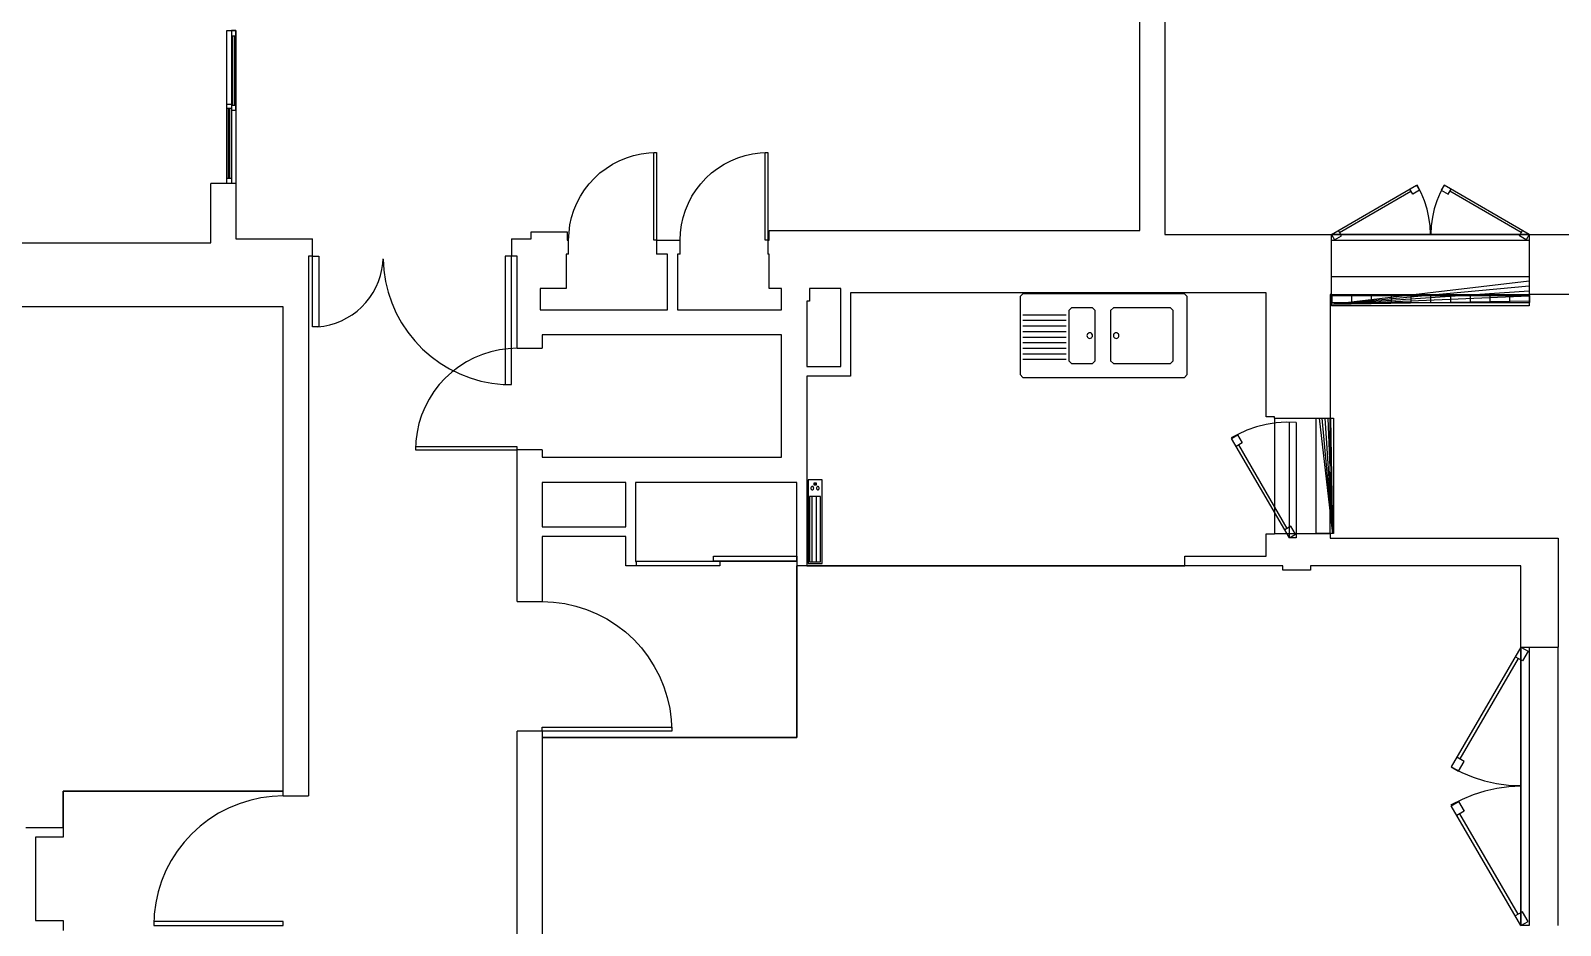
# Model space of a CAD drawing. Header units: millimetres. Extents: x -0.6 to 50, y -2.8 to 26.8.
# Drawn here: x 12.2 to 23.19, y 7.69 to 14.12 of the extents above; entities that cross this region are included whole.
import ezdxf
from ezdxf.enums import TextEntityAlignment as Align

# ---------------------------------------------------------------- set-up
doc = ezdxf.new("R2010")
doc.units = ezdxf.units.MM
for name, color, linetype in [('ABY_Equipement', 7, 'Continuous'), ('ABY_Ouverture', 124, 'Continuous'), ('ABY_Parois', 7, 'Continuous')]:
    doc.layers.add(name, color=color, linetype=linetype)

# ---------------------------------------------------------------- blocks, each defined once
blk = doc.blocks.new('OUV_ABY_D0_POR01')
for p, q in [((-41.3, 99.6), (-50, 100)), ((-50, 100), (-50, 100)), ((-50, 100), (-50, 0)), ((-47, 100), (-50, 100)), ((-47, 0), (-47, 100)), ((-32.6, 98.5), (-41.3, 99.6)), ((-24.1, 96.6), (-32.6, 98.5)), ((-15.8, 94), (-24.1, 96.6)), ((-7.7, 90.6), (-15.8, 94)), ((0, 86.6), (-7.7, 90.6)), ((7.4, 81.9), (0, 86.6)), ((14.3, 76.6), (7.4, 81.9)), ((20.7, 70.7), (14.3, 76.6)), ((26.6, 64.3), (20.7, 70.7)), ((31.9, 57.4), (26.6, 64.3)), ((36.6, 50), (31.9, 57.4)), ((40.6, 42.3), (36.6, 50)), ((44, 34.2), (40.6, 42.3)), ((46.6, 25.9), (44, 34.2)), ((48.5, 17.4), (46.6, 25.9)), ((49.6, 8.7), (48.5, 17.4)), ((-50, 0), (-47, 0)), ((50, 0), (49.6, 8.7))]:
    blk.add_line(p, q)
at = {"flags": 1}
for tag, p in [('DATE_ETAT_EQU', (0, -3.7)), ('DATE_ETAT_VOL', (0, -4.4)), ('DATE_ETAT', (0, -3)), ('ETAT_EQU', (0, -3.4)), ('ETAT_VOL', (0, -4)), ('ETAT', (0, -2.8))]:
    blk.add_attdef(tag, text='', height=0.25, rotation=360, dxfattribs=at).set_placement(p, align=Align.MIDDLE_CENTER)
at = {"color": 0, "linetype": 'ByBlock', "lineweight": -2}
for tag, flags, p in [('NUMCOMP_OUV', 1, (0, -1.9)), ('NUMCOMP_EQU', 1, (0, -2.2)), ('NUMCOMP_VOL', 1, (0, -2.5)), ('OUVERTURE', 13, (0, -0.8)), ('LARGEUR', 5, (0, -1.4)), ('HAUTEUR', 5, (0, -1.6)), ('ALLEGE', 5, (0, -1.1)), ('VOLET', 1, (0, -0.6)), ('SSSC', 1, (0, -0.3))]:
    blk.add_attdef(tag, text='', height=0.25, dxfattribs=dict(at, flags=flags)).set_placement(p, align=Align.MIDDLE)
at = {"flags": 1}
blk.add_attdef('TYPEPORTE', (-1.1, -4.9), '', height=0.25, dxfattribs=at)
blk = doc.blocks.new('OUV_ABY_D4_PPL03')
for p, q in [((-50, 0), (-50, -3)), ((2, 0), (-50, 0)), ((2, -3), (2, 0)), ((-50, -3), (50, -3)), ((-50, -3), (2, -3)), ((50, -3), (-2, -3)), ((-2, -3), (-2, -6)), ((-2, -6), (50, -6)), ((50, -3), (50, -6)), ((50, -6), (50, -3))]:
    blk.add_line(p, q)
at = {"flags": 1}
for tag, p in [('DATE_ETAT_EQU', (0, -3.71)), ('DATE_ETAT_VOL', (0, -4.37)), ('DATE_ETAT', (0, -3.05)), ('ETAT_EQU', (0, -3.38)), ('ETAT_VOL', (0, -4.04)), ('ETAT', (0, -2.77))]:
    blk.add_attdef(tag, text='', height=0.25, rotation=360, dxfattribs=at).set_placement(p, align=Align.MIDDLE_CENTER)
at = {"color": 0, "linetype": 'ByBlock', "lineweight": -2}
for tag, flags, p in [('NUMCOMP_OUV', 1, (0, -1.93)), ('NUMCOMP_EQU', 1, (0, -2.21)), ('NUMCOMP_VOL', 1, (0, -2.48)), ('OUVERTURE', 13, (0, -0.83)), ('LARGEUR', 5, (0, -1.37)), ('HAUTEUR', 5, (0, -1.64)), ('ALLEGE', 5, (0, -1.1)), ('VOLET', 1, (0, -0.56)), ('SSSC', 1, (0, -0.29))]:
    blk.add_attdef(tag, text='', height=0.25, dxfattribs=dict(at, flags=flags)).set_placement(p, align=Align.MIDDLE)
at = {"flags": 1}
blk.add_attdef('TYPEPORTE', (-1.12, -4.91), '', height=0.25, dxfattribs=at)
blk = doc.blocks.new('OUV_ABY_D4_PPL01')
for p, q in [((-41.3, 99.6), (-50, 100)), ((-50, 100), (-50, 100)), ((-50, 100), (-50, 0)), ((-47, 100), (-50, 100)), ((-47, 0), (-47, 100)), ((-32.6, 98.5), (-41.3, 99.6)), ((-24.1, 96.6), (-32.6, 98.5)), ((-15.8, 94), (-24.1, 96.6)), ((-7.7, 90.6), (-15.8, 94)), ((0, 86.6), (-7.7, 90.6)), ((7.4, 81.9), (0, 86.6)), ((14.3, 76.6), (7.4, 81.9)), ((20.7, 70.7), (14.3, 76.6)), ((26.6, 64.3), (20.7, 70.7)), ((31.9, 57.4), (26.6, 64.3)), ((36.6, 50), (31.9, 57.4)), ((40.6, 42.3), (36.6, 50)), ((44, 34.2), (40.6, 42.3)), ((46.6, 25.9), (44, 34.2)), ((48.5, 17.4), (46.6, 25.9)), ((-50, 0), (-47, 0)), ((49.6, 8.7), (48.5, 17.4)), ((50, 0), (49.6, 8.7))]:
    blk.add_line(p, q)
at = {"flags": 1}
for tag, p in [('DATE_ETAT_EQU', (0, -3.7)), ('DATE_ETAT_VOL', (0, -4.4)), ('DATE_ETAT', (0, -3)), ('ETAT_EQU', (0, -3.4)), ('ETAT_VOL', (0, -4)), ('ETAT', (0, -2.8))]:
    blk.add_attdef(tag, text='', height=0.25, rotation=360, dxfattribs=at).set_placement(p, align=Align.MIDDLE_CENTER)
at = {"color": 0, "linetype": 'ByBlock', "lineweight": -2}
for tag, flags, p in [('NUMCOMP_OUV', 1, (0, -1.9)), ('NUMCOMP_EQU', 1, (0, -2.2)), ('NUMCOMP_VOL', 1, (0, -2.5)), ('OUVERTURE', 13, (0, -0.8)), ('LARGEUR', 5, (0, -1.4)), ('HAUTEUR', 5, (0, -1.6)), ('ALLEGE', 5, (0, -1.1)), ('VOLET', 1, (0, -0.6)), ('SSSC', 1, (0, -0.3))]:
    blk.add_attdef(tag, text='', height=0.25, dxfattribs=dict(at, flags=flags)).set_placement(p, align=Align.MIDDLE)
at = {"flags": 1}
blk.add_attdef('TYPEPORTE', (-1.1, -4.9), '', height=0.25, dxfattribs=at)
blk = doc.blocks.new('OUV_ABY_D0_POR03')
for p, q in [((-5.8, 7.99), (-6.2, 7.99)), ((-6.2, 7.99), (-6.2, 0)), ((-5.68, 7.98), (-5.82, 7.99)), ((-5.8, 0), (-5.8, 7.99)), ((-4.98, 7.91), (-5.68, 7.98)), ((-4.3, 7.77), (-4.98, 7.91)), ((-3.63, 7.58), (-4.3, 7.77)), ((-2.98, 7.32), (-3.63, 7.58)), ((-2.35, 7.01), (-2.98, 7.32)), ((-1.75, 6.65), (-2.35, 7.01)), ((-1.19, 6.24), (-1.75, 6.65)), ((-0.67, 5.78), (-1.19, 6.24)), ((-0.18, 5.27), (-0.67, 5.78)), ((0.25, 4.73), (-0.18, 5.27)), ((0.64, 4.15), (0.25, 4.73)), ((0.98, 3.54), (0.64, 4.15)), ((4.05, 3.84), (3.72, 3.64)), ((4.39, 4.02), (4.05, 3.84)), ((4.75, 4.16), (4.39, 4.02)), ((5.12, 4.27), (4.75, 4.16)), ((5.49, 4.35), (5.12, 4.27)), ((5.87, 4.39), (5.49, 4.35)), ((5.8, 4.39), (6.2, 4.39)), ((5.8, 0), (5.8, 4.39)), ((6.2, 4.39), (6.2, 0)), ((1.26, 2.9), (0.98, 3.54)), ((1.48, 2.24), (1.26, 2.9)), ((2.86, 2.88), (2.63, 2.57)), ((3.13, 3.16), (2.86, 2.88)), ((3.41, 3.41), (3.13, 3.16)), ((3.72, 3.64), (3.41, 3.41)), ((1.65, 1.56), (1.48, 2.24)), ((2.23, 1.91), (2.08, 1.56)), ((2.41, 2.25), (2.23, 1.91)), ((2.63, 2.57), (2.41, 2.25)), ((1.75, 0.87), (1.65, 1.56)), ((1.96, 1.2), (1.87, 0.82)), ((2.08, 1.56), (1.96, 1.2)), ((-6.2, 0), (-5.8, 0)), ((1.8, 0.17), (1.75, 0.87)), ((1.82, 0.44), (1.8, 0.15)), ((1.87, 0.82), (1.82, 0.44)), ((6.2, 0), (5.8, 0))]:
    blk.add_line(p, q)
at = {"color": 0, "linetype": 'ByBlock', "lineweight": -2}
for tag, flags, p in [('OUVERTURE', 13, (0, -0.829)), ('VOLET', 1, (0, -0.559)), ('SSSC', 1, (0, -0.289)), ('NUMCOMP_OUV', 1, (0, -1.929)), ('LARGEUR', 5, (0, -1.369)), ('HAUTEUR', 5, (0, -1.639)), ('ALLEGE', 5, (0, -1.099)), ('NUMCOMP_EQU', 1, (0, -2.213)), ('NUMCOMP_VOL', 1, (0, -2.484))]:
    blk.add_attdef(tag, text='', height=0.25, dxfattribs=dict(at, flags=flags)).set_placement(p, align=Align.MIDDLE)
at = {"flags": 1}
for tag, p in [('ETAT', (0, -2.772)), ('DATE_ETAT_EQU', (0, -3.707)), ('DATE_ETAT', (0, -3.045)), ('ETAT_EQU', (0, -3.376)), ('DATE_ETAT_VOL', (0, -4.368)), ('ETAT_VOL', (0, -4.037))]:
    blk.add_attdef(tag, text='', height=0.25, rotation=360, dxfattribs=at).set_placement(p, align=Align.MIDDLE_CENTER)
blk.add_attdef('TYPEPORTE', (-1.116, -4.909), '', height=0.25, dxfattribs=at)
blk = doc.blocks.new('OUV_ABY_OUV_3')
for p, q in [((-50, 0), (50, 0)), ((-50, -6), (-50, 0)), ((-50, 0), (-50, -3)), ((-49.5, 0), (-50, 0)), ((-46.5, 0), (-49.5, 0)), ((-46.5, -3), (-46.5, 0)), ((-1, 0), (-1, -3)), ((2, 0), (-1, 0)), ((2, -3), (2, 0)), ((50, 0), (50, -3)), ((-50, -3), (50, -3)), ((-50, -6), (-50, -3)), ((-50, -3), (-46.5, -3)), ((50, -6), (-50, -6)), ((-46.5, -1), (-1, -1)), ((-46.5, -2), (-46.5, -1)), ((-1, -2), (-46.5, -2)), ((-2, -6), (-2, -3)), ((-2, -3), (1, -3)), ((1, -6), (-2, -6)), ((-1, -1), (-1, -2)), ((-1, -3), (2, -3)), ((1, -3), (1, -6)), ((46.5, -4), (1, -4)), ((1, -4), (1, -5)), ((1, -5), (46.5, -5)), ((46.5, -6), (46.5, -3)), ((46.5, -3), (49.5, -3)), ((46.5, -5), (46.5, -4)), ((50, -6), (46.5, -6)), ((49.5, -3), (50, -3)), ((50, -3), (50, -6)), ((50, -3), (50, -6))]:
    blk.add_line(p, q)
at = {"flags": 1}
for tag, p in [('DATE_ETAT_EQU', (0, -3.71)), ('DATE_ETAT_VOL', (0, -4.37)), ('DATE_ETAT', (0, -3.05)), ('ETAT_EQU', (0, -3.38)), ('ETAT_VOL', (0, -4.04)), ('ETAT', (0, -2.77))]:
    blk.add_attdef(tag, text='', height=0.25, rotation=360, dxfattribs=at).set_placement(p, align=Align.MIDDLE_CENTER)
at = {"color": 0, "linetype": 'ByBlock', "lineweight": -2}
for tag, flags, p in [('NUMCOMP_OUV', 1, (0, -1.93)), ('NUMCOMP_EQU', 1, (0, -2.21)), ('NUMCOMP_VOL', 1, (0, -2.48)), ('OUVERTURE', 13, (0, -0.83)), ('LARGEUR', 5, (0, -1.37)), ('HAUTEUR', 5, (0, -1.64)), ('ALLEGE', 5, (0, -1.1)), ('VOLET', 1, (0, -0.56)), ('SSSC', 1, (0, -0.29))]:
    blk.add_attdef(tag, text='', height=0.25, dxfattribs=dict(at, flags=flags)).set_placement(p, align=Align.MIDDLE)
at = {"flags": 1}
blk.add_attdef('TYPEPORTE', (-1.12, -4.91), '', height=0.25, dxfattribs=at)
blk = doc.blocks.new('OUV_ABY_B1_FEN02')
for p, q in [((-50, 0), (-7, 25)), ((-8.96, 20.4), (-10.46, 23)), ((-5.5, 22.4), (-8.96, 20.4)), ((-7, 25), (-5.5, 22.4)), ((-6.7, 25), (-6.77, 25.13)), ((-4.68, 21.13), (-6.7, 25)), ((7, 25), (4.98, 21.16)), ((7, 25), (5.5, 22.4)), ((5.5, 22.4), (8.96, 20.4)), ((50, 0), (7, 25)), ((8.96, 20.4), (10.46, 23)), ((-45.97, 1.02), (-9.82, 21.89)), ((-3.02, 17.1), (-4.68, 21.13)), ((-1.7, 12.94), (-3.02, 17.1)), ((3.31, 17.15), (1.99, 13.02)), ((4.98, 21.16), (3.31, 17.15)), ((45.97, 1.02), (9.82, 21.89)), ((-0.76, 8.68), (-1.7, 12.94)), ((1.99, 13.02), (1.04, 8.79)), ((-0.19, 4.36), (-0.76, 8.68)), ((1.04, 8.79), (0.46, 4.49)), ((-50, 0), (50, 0)), ((-50, -3), (-50, 0)), ((-50, 0), (-48.5, -2.6)), ((-45.04, -0.6), (-46.55, 2.01)), ((0, 0), (-0.19, 4.36)), ((0.46, 4.49), (0.26, 0.15)), ((0.26, 0.15), (0.26, 0)), ((45.04, -0.6), (46.55, 2.01)), ((50, 0), (48.5, -2.6)), ((50, 0), (50, -3)), ((50, -3), (-50, -3)), ((-48.5, -2.6), (-45.04, -0.6)), ((48.5, -2.6), (45.04, -0.6))]:
    blk.add_line(p, q)
at = {"flags": 1}
for tag, p in [('DATE_ETAT_EQU', (0, -3.71)), ('DATE_ETAT_VOL', (0, -4.37)), ('DATE_ETAT', (0, -3.05)), ('ETAT_EQU', (0, -3.38)), ('ETAT_VOL', (0, -4.04)), ('ETAT', (0, -2.77))]:
    blk.add_attdef(tag, text='', height=0.25, rotation=360, dxfattribs=at).set_placement(p, align=Align.MIDDLE_CENTER)
at = {"color": 0, "linetype": 'ByBlock', "lineweight": -2}
for tag, flags, p in [('NUMCOMP_OUV', 1, (0, -1.93)), ('NUMCOMP_EQU', 1, (0, -2.21)), ('NUMCOMP_VOL', 1, (0, -2.48)), ('OUVERTURE', 13, (0, -0.83)), ('LARGEUR', 5, (0, -1.37)), ('HAUTEUR', 5, (0, -1.64)), ('ALLEGE', 5, (0, -1.1)), ('VOLET', 1, (0, -0.56)), ('SSSC', 1, (0, -0.29))]:
    blk.add_attdef(tag, text='', height=0.25, dxfattribs=dict(at, flags=flags)).set_placement(p, align=Align.MIDDLE)
at = {"flags": 1}
blk.add_attdef('TYPEPORTE', (-1.12, -4.91), '', height=0.25, dxfattribs=at)
blk = doc.blocks.new('OUV_ABY_B1_FEN01')
for p, q in [((-26.74, -6.46), (16.26, 18.54)), ((-22.71, -5.44), (13.44, 15.43)), ((14.3, 13.95), (12.8, 16.54)), ((17.76, 15.95), (14.3, 13.95)), ((16.26, 18.54), (17.76, 15.95)), ((17.98, 15.9), (16.49, 18.67)), ((19.76, 11.92), (17.98, 15.9)), ((21.19, 7.79), (19.76, 11.92)), ((22.25, 3.56), (21.19, 7.79)), ((22.93, -0.74), (22.25, 3.56)), ((-26.74, -6.46), (23.26, -6.46)), ((-26.74, -6.46), (-25.24, -9.05)), ((-26.74, -9.46), (-26.74, -6.46)), ((-21.78, -7.05), (-23.29, -4.45)), ((23.24, -5.1), (22.93, -0.74)), ((23.17, -9.46), (23.24, -5.1)), ((23.17, -9.46), (-26.74, -9.46)), ((-25.24, -9.05), (-21.78, -7.05))]:
    blk.add_line(p, q)
at = {"flags": 1}
for tag, p in [('DATE_ETAT_EQU', (0, -3.71)), ('DATE_ETAT_VOL', (0, -4.37)), ('DATE_ETAT', (0, -3.05)), ('ETAT_EQU', (0, -3.38)), ('ETAT_VOL', (0, -4.04)), ('ETAT', (0, -2.77))]:
    blk.add_attdef(tag, text='', height=0.25, rotation=360, dxfattribs=at).set_placement(p, align=Align.MIDDLE_CENTER)
at = {"color": 0, "linetype": 'ByBlock', "lineweight": -2}
for tag, flags, p in [('NUMCOMP_OUV', 1, (0, -1.93)), ('NUMCOMP_EQU', 1, (0, -2.21)), ('NUMCOMP_VOL', 1, (0, -2.48)), ('OUVERTURE', 13, (0, -0.83)), ('LARGEUR', 5, (0, -1.37)), ('HAUTEUR', 5, (0, -1.64)), ('ALLEGE', 5, (0, -1.1)), ('VOLET', 1, (0, -0.56)), ('SSSC', 1, (0, -0.29))]:
    blk.add_attdef(tag, text='', height=0.25, dxfattribs=dict(at, flags=flags)).set_placement(p, align=Align.MIDDLE)
at = {"flags": 1}
blk.add_attdef('TYPEPORTE', (-1.12, -4.91), '', height=0.25, dxfattribs=at)
blk = doc.blocks.new('VOL_ABY_B3_VOL01')
for p, q in [((-50, -15), (-50, 0)), ((-50, 0), (50, 0)), ((50, 0), (50, -12)), ((50, -2.5), (-50.1, -14.22)), ((50, -2.5), (-50.1, -14.22)), ((50, -5), (-50.08, -14.22)), ((50, -5), (-50.08, -14.22)), ((50, -7.5), (-50.06, -14.22)), ((50, -7.5), (-50.06, -14.22)), ((50, -10), (-50.04, -14.22)), ((50, -10), (-50.04, -14.22)), ((50, -12.5), (-50.02, -14.22)), ((50, -12.5), (-50.02, -14.22)), ((-50, -15), (-50, -12)), ((50, -15), (-50, -15)), ((50, -12), (50, -15))]:
    blk.add_line(p, q)
at = {"color": 0, "linetype": 'ByBlock', "lineweight": -2}
for tag, flags, p in [('PROFONDEUR', 5, (0, -1.07)), ('ANNEE_REN', 1, (0, -3.01)), ('NUMCOMP', 9, (0, -2.71)), ('ALTITUDE', 13, (0, -0.53)), ('LARGEUR', 5, (0, -0.8)), ('HAUTEUR', 5, (0, -1.34)), ('EQMUR', 9, (0, -1.88)), ('EQOUV', 9, (0, -2.16)), ('EQFAC', 9, (0, -1.61)), ('SSSC', 5, (0, -0.26)), ('QTE', 9, (0, -2.44))]:
    blk.add_attdef(tag, text='', height=0.25, dxfattribs=dict(at, flags=flags)).set_placement(p, align=Align.MIDDLE)
for tag, flags, p in [('DATE_ETAT', 1, (0, -3.57)), ('DUREE_VIE', 9, (-0.02, -3.87)), ('ETAT', 9, (0, -3.3))]:
    blk.add_attdef(tag, text='', height=0.25, rotation=360, dxfattribs=dict(flags=flags)).set_placement(p, align=Align.MIDDLE_CENTER)
blk = doc.blocks.new('EQU_ABY_I0_EVI01')
for p, q in [((-58, 30), (-60, 28)), ((-60, 28), (-60, -28)), ((58, 30), (-58, 30)), ((58, 30), (60, 28)), ((60, -28), (60, 28)), ((-58, 15), (-27, 15)), ((-58, 11), (-27, 11)), ((-23, 20), (-25, 18)), ((-25, 18), (-25, -18)), ((-8, 20), (-23, 20)), ((-6, 18), (-8, 20)), ((-6, -18), (-6, 18)), ((7, 20), (5, 18)), ((5, 18), (5, -18)), ((48, 20), (7, 20)), ((50, 18), (48, 20)), ((50, -18), (50, 18)), ((-58, 7), (-27, 7)), ((-58, 3), (-27, 3)), ((-11.9, 0.6), (-12, 0)), ((-12, 0), (-11.9, -0.6)), ((-11.6, 1.2), (-11.9, 0.6)), ((-11.2, 1.6), (-11.6, 1.2)), ((-10.6, 1.9), (-11.2, 1.6)), ((-10, 2), (-10.6, 1.9)), ((-9.4, 1.9), (-10, 2)), ((-8.8, 1.6), (-9.4, 1.9)), ((-8.4, 1.2), (-8.8, 1.6)), ((-8.1, 0.6), (-8.4, 1.2)), ((-8, 0), (-8.1, 0.6)), ((-8.1, -0.6), (-8, 0)), ((-8, 0), (-8, 0)), ((7.1, 0.6), (7, 0)), ((7, 0), (7.1, -0.6)), ((7.4, 1.2), (7.1, 0.6)), ((7.8, 1.6), (7.4, 1.2)), ((8.4, 1.9), (7.8, 1.6)), ((9, 2), (8.4, 1.9)), ((9.6, 1.9), (9, 2)), ((10.2, 1.6), (9.6, 1.9)), ((10.6, 1.2), (10.2, 1.6)), ((10.9, 0.6), (10.6, 1.2)), ((11, 0), (10.9, 0.6)), ((10.9, -0.6), (11, 0)), ((11, 0), (11, 0)), ((-58, -1), (-27, -1)), ((-58, -5), (-27, -5)), ((-58, -9), (-27, -9)), ((-11.9, -0.6), (-11.6, -1.2)), ((-11.6, -1.2), (-11.2, -1.6)), ((-11.2, -1.6), (-10.6, -1.9)), ((-10.6, -1.9), (-10, -2)), ((-10, -2), (-9.4, -1.9)), ((-9.4, -1.9), (-8.8, -1.6)), ((-8.8, -1.6), (-8.4, -1.2)), ((-8.4, -1.2), (-8.1, -0.6)), ((7.1, -0.6), (7.4, -1.2)), ((7.4, -1.2), (7.8, -1.6)), ((7.8, -1.6), (8.4, -1.9)), ((8.4, -1.9), (9, -2)), ((9, -2), (9.6, -1.9)), ((9.6, -1.9), (10.2, -1.6)), ((10.2, -1.6), (10.6, -1.2)), ((10.6, -1.2), (10.9, -0.6)), ((-58, -13), (-27, -13)), ((-58, -17), (-27, -17)), ((-25, -18), (-23, -20)), ((-23, -20), (-8, -20)), ((-8, -20), (-6, -18)), ((5, -18), (7, -20)), ((7, -20), (48, -20)), ((48, -20), (50, -18)), ((-60, -28), (-58, -30)), ((-58, -30), (58, -30)), ((58, -30), (60, -28))]:
    blk.add_line(p, q)
at = {"color": 0, "linetype": 'ByBlock', "lineweight": -2}
for tag, flags, p in [('PROFONDEUR', 5, (0, -1.1)), ('ANNEE_REN', 1, (0, -3)), ('NUMCOMP', 9, (0, -2.7)), ('ALTITUDE', 13, (0, -0.5)), ('LARGEUR', 5, (0, -0.8)), ('HAUTEUR', 5, (0, -1.3)), ('EQMUR', 9, (0, -1.9)), ('EQOUV', 9, (0, -2.2)), ('EQFAC', 9, (0, -1.6)), ('SSSC', 5, (0, -0.3)), ('QTE', 9, (0, -2.4))]:
    blk.add_attdef(tag, text='', height=0.25, dxfattribs=dict(at, flags=flags)).set_placement(p, align=Align.MIDDLE)
for tag, flags, p in [('DATE_ETAT', 1, (0, -3.6)), ('DUREE_VIE', 9, (0, -3.9)), ('ETAT', 9, (0, -3.3))]:
    blk.add_attdef(tag, text='', height=0.25, rotation=360, dxfattribs=dict(flags=flags)).set_placement(p, align=Align.MIDDLE_CENTER)
blk = doc.blocks.new('EQU_ABY_J0_GCT02')
for p, q in [((50, 20), (-50, 20)), ((-50, 20), (-50, 0)), ((50, 0), (50, 20)), ((-50, 0), (50, 0)), ((-44, 12), (-46, 12)), ((-46, 12), (-46, 8)), ((-46, 10), (-44, 10)), ((-46, 8), (-44, 8)), ((-44, 8), (-44, 12)), ((-41.9, 14.6), (-42, 14)), ((-42, 14), (-41.9, 13.4)), ((-41.9, 6.6), (-42, 6)), ((-42, 6), (-41.9, 5.4)), ((-41.6, 15.2), (-41.9, 14.6)), ((-41.9, 13.4), (-41.6, 12.8)), ((-41.6, 7.2), (-41.9, 6.6)), ((-41.9, 5.4), (-41.6, 4.8)), ((-41.2, 15.6), (-41.6, 15.2)), ((-41.6, 12.8), (-41.2, 12.4)), ((-41.2, 7.6), (-41.6, 7.2)), ((-41.6, 4.8), (-41.2, 4.4)), ((-40.6, 15.9), (-41.2, 15.6)), ((-41.2, 12.4), (-40.6, 12.1)), ((-40.6, 7.9), (-41.2, 7.6)), ((-41.2, 4.4), (-40.6, 4.1)), ((-40, 16), (-40.6, 15.9)), ((-40.6, 12.1), (-40, 12)), ((-40, 8), (-40.6, 7.9)), ((-40.6, 4.1), (-40, 4)), ((-39.4, 15.9), (-40, 16)), ((-40, 12), (-39.4, 12.1)), ((-39.4, 7.9), (-40, 8)), ((-40, 4), (-39.4, 4.1)), ((-38.8, 15.6), (-39.4, 15.9)), ((-39.4, 12.1), (-38.8, 12.4)), ((-38.8, 7.6), (-39.4, 7.9)), ((-39.4, 4.1), (-38.8, 4.4)), ((-38.4, 15.2), (-38.8, 15.6)), ((-38.8, 12.4), (-38.4, 12.8)), ((-38.4, 7.2), (-38.8, 7.6)), ((-38.8, 4.4), (-38.4, 4.8)), ((-38.1, 14.6), (-38.4, 15.2)), ((-38.4, 12.8), (-38.1, 13.4)), ((-38.1, 6.6), (-38.4, 7.2)), ((-38.4, 4.8), (-38.1, 5.4)), ((-38, 14), (-38.1, 14.6)), ((-38.1, 13.4), (-38, 14)), ((-38, 6), (-38.1, 6.6)), ((-38.1, 5.4), (-38, 6)), ((-38, 14), (-38, 14)), ((-38, 6), (-38, 6)), ((-30, 18), (-30, 2)), ((48, 18), (-30, 18)), ((48, 12), (-30, 12)), ((48, 6), (-30, 6)), ((-30, 2), (48, 2)), ((48, 2), (48, 18)), ((48, 9), (48, 9)), ((48, 9), (48, 9))]:
    blk.add_line(p, q)
at = {"color": 0, "linetype": 'ByBlock', "lineweight": -2}
for tag, flags, p in [('PROFONDEUR', 5, (0, -1.1)), ('ANNEE_REN', 1, (0, -3)), ('NUMCOMP', 9, (0, -2.7)), ('ALTITUDE', 13, (0, -0.5)), ('LARGEUR', 5, (0, -0.8)), ('HAUTEUR', 5, (0, -1.3)), ('EQMUR', 9, (0, -1.9)), ('EQOUV', 9, (0, -2.2)), ('EQFAC', 9, (0, -1.6)), ('SSSC', 5, (0, -0.3)), ('QTE', 9, (0, -2.4))]:
    blk.add_attdef(tag, text='', height=0.25, dxfattribs=dict(at, flags=flags)).set_placement(p, align=Align.MIDDLE)
for tag, flags, p in [('DATE_ETAT', 1, (0, -3.6)), ('DUREE_VIE', 9, (0, -3.9)), ('ETAT', 9, (0, -3.3))]:
    blk.add_attdef(tag, text='', height=0.25, rotation=360, dxfattribs=dict(flags=flags)).set_placement(p, align=Align.MIDDLE_CENTER)
blk = doc.blocks.new('EQU_ABY_C2_ELF02')
for p, q in [((-9.98, 0.48), (10.02, 0.48)), ((-9.98, 0.48), (-9.98, -0.52)), ((-7.98, 0.48), (-7.98, -0.52)), ((-5.98, 0.48), (-5.98, -0.52)), ((-3.98, 0.48), (-3.98, -0.52)), ((-1.98, 0.48), (-1.98, -0.52)), ((0.02, 0.48), (0.02, -0.52)), ((2.02, 0.48), (2.02, -0.52)), ((4.02, 0.48), (4.02, -0.52)), ((6.02, 0.48), (6.02, -0.52)), ((8.02, 0.48), (8.02, -0.52)), ((10.02, 0.48), (10.02, -0.52)), ((-9.98, -0.52), (10.02, -0.52))]:
    blk.add_line(p, q)
at = {"color": 0, "linetype": 'ByBlock', "lineweight": -2}
for tag, flags, p in [('PROFONDEUR', 5, (0, -1.07)), ('ALTITUDE', 13, (0, -0.53)), ('LARGEUR', 5, (0, -0.8)), ('HAUTEUR', 5, (0, -1.34)), ('EQFAC', 9, (0, -1.61)), ('SSSC', 5, (0, -0.26)), ('ANNEE_REN', 1, (0, -3.01)), ('NUMCOMP', 9, (0, -2.71)), ('EQMUR', 9, (0, -1.88)), ('EQOUV', 9, (0, -2.16)), ('QTE', 9, (0, -2.44))]:
    blk.add_attdef(tag, text='', height=0.25, dxfattribs=dict(at, flags=flags)).set_placement(p, align=Align.MIDDLE)
for tag, flags, p in [('DATE_ETAT', 1, (0, -3.57)), ('DUREE_VIE', 9, (-0.02, -3.87)), ('ETAT', 9, (0, -3.3))]:
    blk.add_attdef(tag, text='', height=0.25, rotation=360, dxfattribs=dict(flags=flags)).set_placement(p, align=Align.MIDDLE_CENTER)

msp = doc.modelspace()

# ---------------------------------------------------------------- linework, layer by layer
at = {"layer": 'ABY_Ouverture'}
for p, q in [((13.68, 13.016, 3.25), (13.5, 13.016, 3.25)), ((22.97, 12.65, 4.03), (21.55, 12.65, 4.03)), ((21.55, 12.22, 4.03), (21.55, 12.65, 4.03)), ((22.97, 12.65, 4.03), (22.97, 12.22, 4.03)), ((14.229, 12.494, 3.25), (14.229, 12.62, 3.25)), ((15.659, 12.62, 3.25), (15.659, 12.494, 3.25)), ((16.07, 12.51, 3.25), (16.07, 12.61, 3.25)), ((16.7, 12.61, 3.25), (16.7, 12.51, 3.25)), ((16.871, 12.51, 3.25), (16.871, 12.61, 3.25)), ((17.501, 12.61, 3.25), (17.501, 12.51, 3.25)), ((21.55, 12.22, 4.03), (22.97, 12.22, 4.03)), ((15.7, 11.833, 3.25), (15.88, 11.833, 3.25)), ((21.14, 11.331, 4.35), (21.14, 10.501, 4.35)), ((21.14, 11.331, 4.35), (21.54, 11.331, 4.35)), ((21.54, 10.501, 4.35), (21.54, 11.331, 4.35)), ((15.88, 11.103, 3.25), (15.7, 11.103, 3.25)), ((21.54, 10.501, 4.35), (21.14, 10.501, 4.35)), ((16.558, 10.27, 3.25), (16.558, 10.301, 3.25)), ((17.708, 10.301, 3.25), (17.708, 10.27, 3.25)), ((15.7, 10.013, 3.25), (15.88, 10.013, 3.25)), ((22.91, 9.686, 3.88), (22.91, 7.686, 3.88)), ((22.91, 9.686, 3.88), (23.178, 9.686, 3.88)), ((23.178, 7.686, 3.88), (23.178, 9.686, 3.88)), ((15.88, 9.083, 3.25), (15.7, 9.083, 3.25)), ((14.02, 8.617, 3.25), (14.2, 8.617, 3.25))]:
    msp.add_line(p, q, dxfattribs=at)
at = {"layer": 'ABY_Parois'}
for p, q in [((20.173, 12.68, 3.25), (20.173, 18.204, 3.25)), ((20.353, 14.944, 3.25), (20.353, 12.65, 3.25)), ((13.5, 12.59, 3.25), (13.5, 13.016, 3.25)), ((13.68, 13.016, 3.25), (13.68, 12.62, 3.25)), ((15.8, 12.67, 3.25), (16.06, 12.67, 3.25)), ((15.8, 12.62, 3.25), (15.8, 12.67, 3.25)), ((16.06, 12.67, 3.25), (16.06, 12.61, 3.25)), ((17.511, 12.61, 3.25), (17.511, 12.68, 3.25)), ((17.511, 12.68, 3.25), (20.173, 12.68, 3.25)), ((20.353, 12.65, 3.25), (21.11, 12.65, 3.25)), ((21.11, 12.65, 3.25), (21.55, 12.65, 3.25)), ((22.97, 12.65, 3.25), (23.28, 12.65, 3.25)), ((10.71, 12.59, 3.25), (13.5, 12.59, 3.25)), ((13.68, 12.62, 3.25), (14.2, 12.62, 3.25)), ((14.2, 12.62, 3.25), (14.229, 12.62, 3.25)), ((15.659, 12.62, 3.25), (15.8, 12.62, 3.25)), ((16.06, 12.61, 3.25), (16.07, 12.61, 3.25)), ((16.7, 12.61, 3.25), (16.871, 12.61, 3.25)), ((17.501, 12.61, 3.25), (17.511, 12.61, 3.25)), ((14.229, 12.494, 3.25), (14.2, 12.494, 3.25)), ((14.2, 12.494, 3.25), (14.2, 8.617, 3.25)), ((15.7, 12.494, 3.25), (15.659, 12.494, 3.25)), ((15.7, 11.833, 3.25), (15.7, 12.494, 3.25)), ((16.051, 12.51, 3.25), (16.051, 12.262, 3.25)), ((16.07, 12.51, 3.25), (16.051, 12.51, 3.25)), ((16.781, 12.51, 3.25), (16.7, 12.51, 3.25)), ((16.781, 12.11, 3.25), (16.781, 12.51, 3.25)), ((16.851, 12.51, 3.25), (16.851, 12.11, 3.25)), ((16.871, 12.51, 3.25), (16.851, 12.51, 3.25)), ((17.511, 12.51, 3.25), (17.501, 12.51, 3.25)), ((17.511, 12.262, 3.25), (17.511, 12.51, 3.25)), ((16.051, 12.262, 3.25), (15.865, 12.262, 3.25)), ((15.865, 12.262, 3.25), (15.865, 12.11, 3.25)), ((17.6, 12.262, 3.25), (17.511, 12.262, 3.25)), ((17.6, 12.11, 3.25), (17.6, 12.262, 3.25)), ((18.025, 12.262, 3.25), (17.8, 12.262, 3.25)), ((17.8, 12.262, 3.25), (17.8, 12.171, 3.25)), ((18.025, 11.702, 3.25), (18.025, 12.262, 3.25)), ((21.08, 12.232, 3.25), (18.095, 12.232, 3.25)), ((18.095, 12.232, 3.25), (18.095, 11.632, 3.25)), ((21.08, 11.34, 3.25), (21.08, 12.232, 3.25)), ((21.55, 12.22, 3.25), (21.54, 12.22, 3.25)), ((21.54, 12.22, 3.25), (21.54, 11.331, 3.25)), ((23.28, 12.22, 3.25), (22.97, 12.22, 3.25)), ((14.02, 12.13, 3.25), (10.72, 12.13, 3.25)), ((14.02, 8.651, 3.25), (14.02, 12.13, 3.25)), ((15.865, 12.11, 3.25), (16.781, 12.11, 3.25)), ((16.851, 12.11, 3.25), (17.6, 12.11, 3.25)), ((17.8, 12.171, 3.25), (17.78, 12.171, 3.25)), ((17.78, 12.171, 3.25), (17.78, 11.702, 3.25)), ((15.88, 11.93, 3.25), (15.88, 11.833, 3.25)), ((17.6, 11.93, 3.25), (15.88, 11.93, 3.25)), ((17.6, 11.05, 3.25), (17.6, 11.93, 3.25)), ((17.78, 11.702, 3.25), (18.025, 11.702, 3.25)), ((18.095, 11.632, 3.25), (17.78, 11.632, 3.25)), ((17.78, 11.632, 3.25), (17.78, 10.87, 3.25)), ((21.14, 11.34, 3.25), (21.08, 11.34, 3.25)), ((21.14, 11.331, 3.25), (21.14, 11.34, 3.25)), ((15.7, 10.013, 3.25), (15.7, 11.103, 3.25)), ((15.88, 11.103, 3.25), (15.88, 11.05, 3.25)), ((15.88, 11.05, 3.25), (17.6, 11.05, 3.25)), ((15.88, 10.87, 3.25), (15.88, 10.55, 3.25)), ((16.48, 10.87, 3.25), (15.88, 10.87, 3.25)), ((16.48, 10.55, 3.25), (16.48, 10.87, 3.25)), ((16.55, 10.87, 3.25), (16.55, 10.301, 3.25)), ((17.71, 10.87, 3.25), (16.55, 10.87, 3.25)), ((17.71, 10.301, 3.25), (17.71, 10.87, 3.25)), ((17.78, 10.87, 3.25), (17.78, 10.27, 3.25)), ((15.88, 10.55, 3.25), (16.48, 10.55, 3.25)), ((15.88, 10.48, 3.25), (15.88, 10.013, 3.25)), ((16.48, 10.48, 3.25), (15.88, 10.48, 3.25)), ((16.48, 10.27, 3.25), (16.48, 10.48, 3.25)), ((21.08, 10.34, 3.25), (21.08, 10.5, 3.25)), ((21.08, 10.5, 3.25), (21.14, 10.5, 3.25)), ((21.14, 10.5, 3.25), (21.14, 10.501, 3.25)), ((21.54, 10.501, 3.25), (21.54, 10.47, 3.25)), ((21.54, 10.47, 3.25), (23.178, 10.47, 3.25)), ((23.178, 10.47, 3.25), (23.178, 9.686, 3.25)), ((20.495, 10.27, 3.25), (20.495, 10.34, 3.25)), ((20.495, 10.34, 3.25), (21.08, 10.34, 3.25)), ((16.558, 10.27, 3.25), (16.48, 10.27, 3.25)), ((16.55, 10.301, 3.25), (16.558, 10.301, 3.25)), ((17.708, 10.301, 3.25), (17.71, 10.301, 3.25)), ((17.71, 10.27, 3.25), (17.708, 10.27, 3.25)), ((17.71, 9.038, 3.25), (17.71, 10.27, 3.25)), ((17.71, 10.27, 3.25), (17.71, 9.038, 3.25)), ((17.78, 10.27, 3.25), (17.71, 10.27, 3.25)), ((17.78, 10.27, 3.25), (20.495, 10.27, 3.25)), ((20.495, 10.27, 3.25), (17.78, 10.27, 3.25)), ((21.08, 10.27, 3.25), (20.495, 10.27, 3.25)), ((21.2, 10.27, 3.25), (21.08, 10.27, 3.25)), ((21.2, 10.238, 3.25), (21.2, 10.27, 3.25)), ((21.4, 10.238, 3.25), (21.2, 10.238, 3.25)), ((22.91, 10.27, 3.25), (21.4, 10.27, 3.25)), ((21.4, 10.27, 3.25), (21.4, 10.238, 3.25)), ((22.91, 9.686, 3.25), (22.91, 10.27, 3.25)), ((15.7, 5.31, 3.25), (15.7, 9.083, 3.25)), ((15.88, 9.083, 3.25), (15.88, 9.038, 3.25)), ((15.88, 9.038, 3.25), (17.71, 9.038, 3.25)), ((17.71, 9.038, 3.25), (15.88, 9.038, 3.25)), ((15.88, 9.038, 3.25), (15.88, 7.159, 3.25)), ((12.44, 8.651, 3.25), (12.44, 8.391, 3.25)), ((14.02, 8.651, 3.25), (12.44, 8.651, 3.25)), ((12.44, 8.391, 3.25), (12.44, 8.651, 3.25)), ((12.44, 8.651, 3.25), (14.02, 8.651, 3.25)), ((14.02, 8.617, 3.25), (14.02, 8.651, 3.25)), ((12.17, 8.391, 3.25), (12.44, 8.391, 3.25)), ((12.44, 8.391, 3.25), (12.44, 8.321, 3.25)), ((12.44, 8.321, 3.25), (12.24, 8.321, 3.25)), ((12.24, 8.321, 3.25), (12.24, 7.721, 3.25)), ((12.24, 7.721, 3.25), (12.44, 7.721, 3.25)), ((12.44, 7.721, 3.25), (12.44, 7.651, 3.25))]:
    msp.add_line(p, q, dxfattribs=at)

# ---------------------------------------------------------------- block references
at = {"layer": 'ABY_Equipement'}
for name, p, xscale, yscale, zscale in [('EQU_ABY_I0_EVI01', (19.913, 11.924, 3.25), 0.009999999776482582, 0.009999999776482582, 0.2000000029802322), ('EQU_ABY_C2_ELF02', (22.26, 12.188, 4.03), 0.07100000232458115, 0.05000000074505806, 0.2199999988079071)]:
    msp.add_blockref(name, p, dxfattribs=dict(at, xscale=xscale, yscale=yscale, zscale=zscale))
at = {"layer": 'ABY_Equipement', "xscale": 0.006000000052154064, "yscale": 0.004999999888241291, "zscale": 0.4000000059604645, "rotation": 269.9997925898467}
msp.add_blockref('EQU_ABY_J0_GCT02', (17.79, 10.588, 3.25), dxfattribs=at)
at = {"layer": 'ABY_Ouverture'}
for name, p, xscale, yscale, rotation in [('OUV_ABY_OUV_3', (13.68, 13.566, 3.25), 0.01099999994039536, 0.01099999994039536, 270), ('OUV_ABY_B1_FEN02', (22.26, 12.65, 4.03), 0.0142000000923872, 0.0142000000923872, 359.9991156384419), ('OUV_ABY_D0_POR03', (14.944, 12.494, 3.25), 0.115322582423687, 0.115322582423687, 180), ('VOL_ABY_B3_VOL01', (22.26, 12.35, 4.03), 0.01418581418693066, 0.01418581418693066, 359.9991156384419), ('OUV_ABY_D0_POR01', (15.7, 11.468, 3.25), 0.007300000172108412, 0.007300000172108412, 90), ('VOL_ABY_B3_VOL01', (21.44, 10.916, 4.35), 0.008291708305478096, 0.008291708305478096, 90), ('OUV_ABY_B1_FEN01', (21.14, 10.916, 4.35), 0.0165999997407198, 0.0165999997407198, 90), ('OUV_ABY_D4_PPL03', (17.133, 10.27, 3.25), -0.01150000002235174, 0.01150000002235174, 180), ('OUV_ABY_D0_POR01', (15.88, 9.548, 3.25), -0.00930000003427267, 0.00930000003427267, 270), ('OUV_ABY_B1_FEN02', (22.91, 8.686, 3.88), 0.01999999955296516, 0.01999999955296516, 90), ('OUV_ABY_D0_POR01', (14.02, 8.152, 3.25), 0.00930000003427267, 0.00930000003427267, 90)]:
    msp.add_blockref(name, p, dxfattribs=dict(at, xscale=xscale, yscale=yscale, rotation=rotation))
at = {"layer": 'ABY_Ouverture', "xscale": -0.006300000008195639, "yscale": 0.006300000008195639}
for p in [(16.385, 12.61, 3.25), (17.186, 12.61, 3.25)]:
    msp.add_blockref('OUV_ABY_D4_PPL01', p, dxfattribs=at)

doc.saveas('drawing.dxf')
